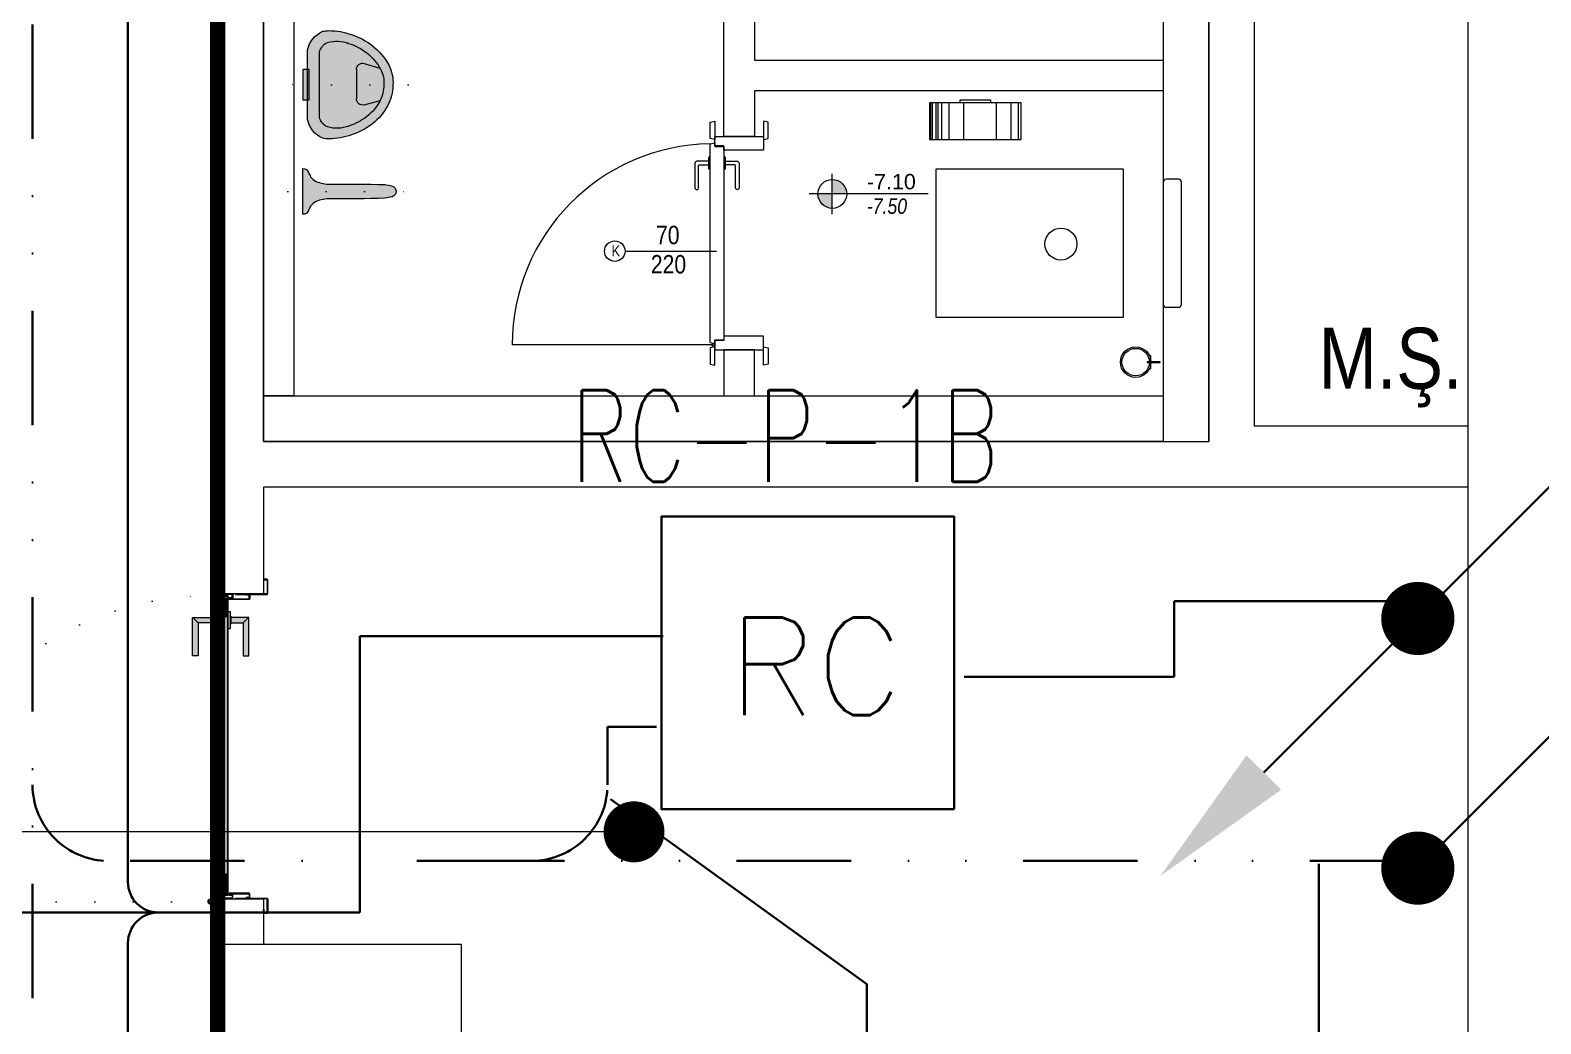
# Model space of a CAD drawing. Header units: metres. Extents: x -13621 to 152406, y -16073 to 22221.
# Drawn here: x 61998.6 to 62493.8, y 2454 to 2779.9 of the extents above; entities that cross this region are included whole.
import ezdxf
from ezdxf.enums import TextEntityAlignment as Align

# ---------------------------------------------------------------- set-up
doc = ezdxf.new("R2010")
doc.units = ezdxf.units.M
doc.header["$LTSCALE"] = 100
doc.header["$MEASUREMENT"] = 0
for name, pattern in [('DIVIDE2', [0.625, 0.25, -0.125, 0, -0.125, 0, -0.125]), ('DOT2', [0.125, 0, -0.125]), ('HIDDEN', [0.375, 0.25, -0.125])]:
    doc.linetypes.add(name, pattern=pattern)
doc.layers.get('0').update_dxf_attribs({"color": 9, "lineweight": 9})
for name, color, linetype, lineweight in [('00', 9, 'Continuous', 9), ('01', 9, 'Continuous', 9), ('05', 9, 'Continuous', 9), ('05S', 9, 'Continuous', 9), ('06B', 9, 'Continuous', 9), ('06D', 9, 'Continuous', 9), ('10', 9, 'Continuous', 9), ('20', 9, 'DOT2', 9), ('21', 9, 'Continuous', 9), ('21_mahal200', 9, 'Continuous', 9), ('Data  Tavan', 170, 'Continuous', 30), ('E-KABLO', 7, 'Continuous', 30), ('E-OK', 3, 'Continuous', 30), ('E-TELEFON  DATA RACK KABİN', 7, 'Continuous', 30), ('E-YAZI', 7, 'Continuous', 30), ('Kapı', 9, 'Continuous', 9), ('KARA SIVA', 9, 'Continuous', 9), ('PLASTİK BOYA', 9, 'Continuous', 9), ('TEFRİŞ', 9, 'Continuous', 9)]:
    doc.layers.add(name, color=color, linetype=linetype, lineweight=lineweight)
doc.styles.add('Arial', font='arial.ttf', dxfattribs={"height": 2.5})
doc.styles.add('E-YAZI', font='txttw.shx')
doc.styles.add('MuuM_TEXT-ITALIC', font='ARIALNI.TTF')
doc.styles.add('MuuM_TEXT-STANDART', font='ARIALN.TTF')
doc.dimstyles.new('MuuM_DIM200', dxfattribs={"dimscale": 20, "dimtxt": 2, "dimasz": 1, "dimexe": 1, "dimexo": 1, "dimgap": 1, "dimtad": 1, "dimdec": 1, "dimrnd": 0.5, "dimdsep": 46, "dimtxsty": 'MuuM_TEXT-STANDART', "dimblk": 'ARCHTICK', "dimcen": 0, "dimdle": 0.15, "dimclrd": 256, "dimclre": 256, "dimclrt": 256, "dimadec": 0, "dimazin": 0, "dimtfac": 5, "dimtdec": 1, "dimtix": 1, "dimtmove": 2, "dimatfit": 3, "dimldrblk": 'DOT', "dimfxl": 3, "dimfxlon": 1, "dimtolj": 1, "dimlwd": -1, "dimlwe": -1, "dimarcsym": 0})

# ---------------------------------------------------------------- blocks, each defined once
blk = doc.blocks.new('100_TELEFON DATA RACK KABİN')
at = {"layer": 'E-TELEFON  DATA RACK KABİN', "color": 4}
blk.add_lwpolyline([(2.400000000023283, 0), (2.400000000023283, 4.799999999988358), (-2.400000000023283, 4.799999999988358), (-2.400000000023283, 0)], close=True, dxfattribs=at)
at = {"layer": 'E-TELEFON  DATA RACK KABİN', "color": 3, "style": 'E-YAZI'}
blk.add_text('RC', height=1.599999999996, dxfattribs=at).set_placement((-1.312217950762715, 1.542892193276202))
blk = doc.blocks.new('*U201')
at = {"layer": 'E-OK', "color": 3, "linetype": 'Continuous'}
blk.add_line((-126.2972928154189, -126.2164830618098), (-3.41e-14, -4.55e-14), dxfattribs=at)
at = {"layer": 'E-OK', "color": 4, "linetype": 'Continuous', "const_width": 29.99999988824129}
blk.add_lwpolyline([(-14.99999994412068, -4.55e-14, 1), (14.99999994412061, -4.55e-14, 1)], format="xyb", close=True, dxfattribs=at)
at = {"layer": 'E-OK', "color": 3, "linetype": 'Continuous'}
blk.add_solid([(-112.1596838169172, -140.3631438887791), (-140.4349018139206, -112.069822234839), (-211.1772569867689, -211.0421378427051)], dxfattribs=at)
blk = doc.blocks.new('p-kolon_80x80')
blk.add_lwpolyline([(-40, -40), (40, -40), (40, 40), (-40, 40)], close=True)
blk = doc.blocks.new('1.bod.mimari.elk')
at = {"layer": '01'}
blk.add_lwpolyline([(6509.999995712336, -5630.000000000002), (6509.999995712336, -5630.000000000002), (6509.999995712336, -5630.000000000002), (6509.999995712424, -6180.000004305961), (6779.999995712424, -6180.000004305961), (6779.999995712365, -5630.000000000002), (6779.999995712365, -5630.000000000002), (6779.999995712365, -5630.000000000002), (6819.999995712365, -5630.000000000002), (6819.999995712424, -6230.000004305961), (6469.999995712424, -6230.000004305961), (6469.999995712336, -5630.000000000002), (6509.999995712336, -5630.000000000002)], dxfattribs=at)
blk.add_blockref('p-kolon_80x80', (6099.999995712424, -6190.000004305961), dxfattribs=at)
blk = doc.blocks.new('gr-p-barel kilitli kapı kolu')
at = {"layer": '05S'}
h = blk.add_hatch(color=256, dxfattribs=at)
h.paths.add_polyline_path([(1.300000000000181, 0.8000000000001818), (-1.300000000000181, 0.8000000000001818), (-1.300000000000181, 0.7000000000002728), (1.300000000000181, 0.7000000000007276)])
h.paths.add_polyline_path([(2.75, 0.7000000000002728), (-2.75, 0.7000000000002728), (-2.75, 0), (2.75, 0)])
h.paths.add_polyline_path([(-11.69999999999709, 4.899999999999181), (-11.699999999998, 6.700000000000728), (0.9000000000005456, 6.700000000000728), (0.8999999999996362, 0.8000000000001818), (-0.8999999999996362, 0.7999999999997272), (-0.8999999999996362, 4.90000000000009)])
at = {"flags": 128}
for points in [[(-0.8999999999996362, 0.8000000000001818), (-0.8999999999996362, 4.900000000000545), (-11.69999999999891, 4.90000000000009), (-11.69999999999891, 6.700000000000273), (0.9000000000005456, 6.700000000000728), (0.8999999999996362, 0.8000000000001818)], [(-0.8000000000001818, 5), (0.8000000000001818, 6.600000000000362)]]:
    blk.add_lwpolyline(points, dxfattribs=at)
blk.add_lwpolyline([(-2.75, 0), (-2.75, 0.6999999999998181), (2.75, 0.7000000000002728), (2.75, 0)])
blk.add_lwpolyline([(-1.300000000000181, 0.7000000000002728), (1.300000000000181, 0.7000000000002728), (1.300000000000181, 0.8000000000001818), (-1.300000000000181, 0.8000000000001818)], close=True)
blk = doc.blocks.new('prf-scr2')
at = {"linetype": 'DOT2', "ltscale": 10}
blk.add_line((0, 0.1857142500000009), (-1e-16, -1.064285649999999), dxfattribs=at)
for p, q in [((0.09163645, -0.2441290999999978), (-0.0916364500000001, -0.2046380999999997)), ((-0.0916364500000001, -0.2439350999999988), (0.09163645, -0.2834260999999969)), ((0.09163645, -0.3231106000000011), (-0.0916364500000001, -0.2836195999999972)), ((-0.0916364500000001, -0.3229165999999964), (0.09163645, -0.3624076000000003)), ((0.09163645, -0.4020920499999989), (-0.0916364500000001, -0.3626011000000005)), ((-0.0916364500000001, -0.4018980999999997), (0.09163645, -0.4413891000000035)), ((0.09163645, -0.481073749999996), (-0.0916364500000001, -0.4415827499999978)), ((-0.0916364500000001, -0.4808798000000082), (0.09163645, -0.5203708500000005)), ((0.09163645, -0.5600555500000042), (-0.0916364500000001, -0.5205644500000006)), ((-0.0916364500000001, -0.5598615499999994), (0.09163645, -0.5993525500000034)), ((0.09163645, -0.6390373000000011), (-0.0916364500000001, -0.5995462500000088)), ((-0.0916364500000001, -0.6388432500000079), (0.09163645, -0.6783342500000061)), ((0.09163645, -0.7180189000000042), (-0.0916364500000001, -0.6785278500000061)), ((-0.0916364500000001, -0.7178253000000041), (0.09163645, -0.7573160000000088)), ((0.0552420499999996, -0.8362981999999988), (-0.0804827000000004, -0.7641103499999986)), ((-0.0690517, -0.7968069000000071), (0.0552420499999996, -0.8362981999999988)), ((0.09163645, -0.1651476000000059), (0, -0.1454021000000068)), ((0, -0.184699100000006), (0.09163645, -0.2044445999999993))]:
    blk.add_line(p, q)
blk.add_lwpolyline([(0.2314285999999996, 0), (-0.2314285999999996, 0), (-0.2314285999999996, -0.0100617499999998), (-0.1200000000000003, -0.1428571000000034), (0.1200000000000003, -0.1428571499999975), (0.2314285999999996, -0.0100617499999999), (0.2314285999999996, 0)], close=True)
for points in [[(0.2314285999999996, -0.0100617499999999), (-0.2314285999999996, -0.0100617499999998)], [(-0.0916364500000001, -0.1428571059091098), (-0.0916364500000001, -0.2046379999999999), (-0.1200003499999994, -0.2210138499999971), (-0.1200003499999994, -0.227559350000007), (-0.0916364500000001, -0.2439350999999988), (-0.0916364500000001, -0.2836194999999975), (-0.1200003499999994, -0.2999953500000004), (-0.1200003499999994, -0.3065408499999989), (-0.0916364500000001, -0.3229165999999964), (-0.0916364500000001, -0.3626010000000008), (-0.1200003499999994, -0.3789767999999981), (-0.1200003499999994, -0.3855223499999965), (-0.0916364500000001, -0.4018980999999997), (-0.0916364500000001, -0.4415827000000036), (-0.1200003499999994, -0.4579585000000009), (-0.1200003499999994, -0.4645040499999994), (-0.0916364500000001, -0.4808798000000082), (-0.0916364500000001, -0.5205644500000006), (-0.1200003499999994, -0.5369402000000038), (-0.1200003499999994, -0.5434858500000077), (-0.0916364500000001, -0.5598615499999994), (-0.0916364500000001, -0.5995461500000033), (-0.1200003499999994, -0.6159219500000006), (-0.1200003499999994, -0.6224674999999991), (-0.0916364500000001, -0.6388432500000079), (-0.0916364500000001, -0.6785278500000061), (-0.1200003499999994, -0.6949041500000078), (-0.1200003499999994, -0.7014492000000077), (-0.0916364500000001, -0.7178253000000041), (-0.0916364500000001, -0.7322130000000074), (-0.0804827000000004, -0.7641103499999986), (-0.0974138499999996, -0.7738857499999995), (-0.0974138499999996, -0.7804311500000041), (-0.0690517, -0.7968069000000071), (-0.0082380000000001, -0.9441533999999989), (-1e-16, -0.95), (0.008237999999999999, -0.9441533999999989), (0.0834733999999997, -0.7555572500000495), (0.09163645, -0.7573160000000088), (0.1200003499999994, -0.7409402999999998), (0.1200003499999994, -0.7343950500000063), (0.09163645, -0.7180189000000042), (0.09163645, -0.6783342500000061), (0.1200003499999994, -0.6619585000000087), (0.1200003499999994, -0.6554130500000043), (0.09163645, -0.6390371500000072), (0.09163645, -0.5993525500000034), (0.1200003499999994, -0.5829768000000002), (0.1200003499999994, -0.5764312499999961), (0.09163645, -0.5600554500000045), (0.09163645, -0.5203708500000005), (0.1200003499999994, -0.5039951500000086), (0.1200003499999994, -0.4974494999999991), (0.09163645, -0.481073749999996), (0.09163645, -0.4413891000000035), (0.1200003499999994, -0.4250134500000002), (0.1200003499999994, -0.4184677999999963), (0.09163645, -0.4020920499999989), (0.09163645, -0.3624076000000003), (0.1200003499999994, -0.3460319499999969), (0.1200003499999994, -0.3394862999999987), (0.09163645, -0.3231106000000011), (0.09163645, -0.2834260999999969), (0.1200003499999994, -0.2670504499999993), (0.1200003499999994, -0.2605048000000067), (0.09163645, -0.2441290999999978), (0.09163645, -0.2044445999999993), (0.1200003499999994, -0.1880689500000073), (0.1200003499999994, -0.1815233000000035), (0.09163645, -0.1651476000000059), (0.09163645, -0.1428571440909536)]]:
    blk.add_lwpolyline(points)
blk = doc.blocks.new('K-SAC-01')
at = {"layer": '10'}
for points in [[(-4.599999999999454, 16.20000000000027, -0.4142135623730951), (-4.49999999999909, 16.29999999999973), (-0.0999999999989996, 16.29999999999973, -0.4142135623730951), (9.095e-13, 16.19999999999936), (9.095e-13, 5.900000000000089), (0.2000000000007276, 5.900000000000089), (0.2000000000007276, 16.19999999999936, 0.4142135623730951), (-0.0999999999989996, 16.49999999999954), (-4.49999999999909, 16.49999999999954, 0.4142135623730951), (-4.799999999999272, 16.20000000000027), (-4.799999999999272, 15.30000000000018, 0.4142135623730951), (-4.49999999999909, 15), (-3.399999999999636, 15), (-3.399999999999636, 15.19999999999981), (-4.49999999999909, 15.19999999999981, -0.4142135623730951), (-4.599999999999454, 15.30000000000018)], [(104.6000000000012, 16.20000000000027, 0.4142135623730951), (104.5000000000009, 16.29999999999973), (100.1000000000008, 16.29999999999973, 0.4142135623730951), (100.0000000000009, 16.19999999999936), (100.0000000000009, 5.900000000000089), (99.80000000000109, 5.900000000000089), (99.80000000000109, 16.19999999999936, -0.4142135623730951), (100.1000000000008, 16.49999999999954), (104.5000000000009, 16.49999999999954, -0.4142135623730951), (104.8000000000011, 16.20000000000027), (104.8000000000011, 15.30000000000018, -0.4142135623730951), (104.5000000000009, 15), (103.4000000000014, 15), (103.4000000000014, 15.19999999999981), (104.5000000000009, 15.19999999999981, 0.4142135623730951), (104.6000000000012, 15.30000000000018)], [(0.2000000000007276, 10.29999999999972, -0.4142135623730951), (0.5000000000009095, 10.59999999999991), (1.500000000000909, 10.59999999999991, -0.4142135623730951), (1.800000000001091, 10.29999999999972), (1.800000000001091, 3.90000000000009, -0.4142135623730951), (1.500000000000909, 3.599999999999909, -0.4142135623730951), (1.200000000000727, 3.90000000000009), (1.200000000000727, 4.799999999999726), (0.2000000000007276, 4.800000000000182), (0.2000000000007276, -1.199999999999818, -0.4142135623730951), (-0.0999999999994543, -1.5), (-4.49999999999909, -1.5, -0.4142135623730951), (-4.799999999999272, -1.199999999999818), (-4.799999999999272, -0.2999999999997271, -0.4142135623730951), (-4.49999999999909, 0), (-3.399999999999636, 0), (-3.399999999999636, -0.1999999999998181), (-4.49999999999909, -0.1999999999998181, 0.4142135623730951), (-4.599999999999454, -0.2999999999997271), (-4.599999999999454, -1.199999999999818, 0.4142135623724291), (-4.49999999999909, -1.300000000000181), (-0.0999999999994543, -1.299999999999727, 0.4142135623730951), (0, -1.199999999999818), (9.095e-13, 5), (1.400000000000545, 5), (1.400000000000545, 3.90000000000009, 0.4142135623730951), (1.500000000000909, 3.799999999999727, 0.4142135623730951), (1.600000000000363, 3.90000000000009), (1.600000000000363, 10.29999999999972, 0.4142135623730951), (1.500000000000909, 10.40000000000009), (0.5000000000009095, 10.40000000000009, 0.4142135623730951), (0.4000000000005457, 10.29999999999972), (0.4000000000005457, 9.40000000000009), (0.2000000000007276, 9.40000000000009)], [(99.80000000000109, 10.29999999999972, 0.4142135623730951), (99.50000000000091, 10.59999999999991), (98.50000000000091, 10.59999999999991, 0.4142135623730951), (98.20000000000073, 10.29999999999972), (98.20000000000073, 3.90000000000009, 0.4142135623730951), (98.50000000000091, 3.599999999999909, 0.4142135623730951), (98.80000000000109, 3.90000000000009), (98.80000000000109, 4.799999999999726), (99.80000000000109, 4.800000000000182), (99.80000000000109, -1.199999999999818, 0.4142135623730951), (100.1000000000012, -1.5), (104.5000000000009, -1.5, 0.4142135623730951), (104.8000000000011, -1.199999999999818), (104.8000000000011, -0.2999999999997271, 0.4142135623730951), (104.5000000000009, 0), (103.4000000000014, 0), (103.4000000000014, -0.1999999999998181), (104.5000000000009, -0.1999999999998181, -0.4142135623730951), (104.6000000000012, -0.2999999999997271), (104.6000000000012, -1.199999999999818, -0.4142135623724291), (104.5000000000009, -1.300000000000181), (100.1000000000012, -1.299999999999727, -0.4142135623730951), (100.0000000000018, -1.199999999999818), (100.0000000000009, 5), (98.60000000000127, 5), (98.60000000000127, 3.90000000000009, -0.4142135623730951), (98.50000000000091, 3.799999999999727, -0.4142135623730951), (98.40000000000143, 3.90000000000009), (98.40000000000143, 10.29999999999972, -0.4142135623730951), (98.50000000000091, 10.40000000000009), (99.50000000000091, 10.40000000000009, -0.4142135623730951), (99.60000000000127, 10.29999999999972), (99.60000000000127, 9.40000000000009), (99.80000000000109, 9.40000000000009)], [(-0.3789291877892538, -2.01380615643302), (1.000000000000909, -1.372447916059172), (1.000000000000909, 1.5), (1.200000000000727, 1.5), (1.200000000000727, -1.5), (-0.2699583792127669, -2.183697123727142, -14.79600197240014)]]:
    blk.add_lwpolyline(points, format="xyb", close=True, dxfattribs=at)
for points in [[(98.80000000000244, 0.1499999999932697), (98.80000000000244, 2.149999999993269), (99.10000000000174, 2.149999999993269), (99.10000000000174, 3.193404064993047), (1.500000000001364, 3.193404064993047), (1.500000000001364, 2.149999999993269), (1.800000000001546, 2.149999999993269), (1.800000000001546, 0.1499999999932697), (1.500000000001364, 0.1499999999932697), (1.500000000001364, 1.850000000004911), (1.200000000001182, 1.850000000004911), (1.200000000001182, 3.493404064995957), (99.40000000000099, 3.493404064995957), (99.40000000000099, 1.850000000004911), (99.10000000000174, 1.850000000004911), (99.10000000000174, 0.1499999999932697)], [(98.80000000000244, 2.149999999993269), (98.80000000000244, 0.1499999999932697), (99.40000000000099, 0.1499999999932697), (99.40000000000099, -1.500000000000909), (1.200000000001182, -1.500000000000909), (1.200000000001182, 0.1499999999932697), (1.800000000001546, 0.1499999999932697), (1.800000000001546, 2.149999999993269), (2.100000000000818, 2.149999999993269), (2.100000000000818, -0.1499999999950887), (1.500000000001364, -0.1499999999950887), (1.500000000001364, -1.199999999997999), (99.10000000000174, -1.199999999997999), (99.10000000000174, -0.1499999999950887), (98.50000000000135, -0.1499999999950887), (98.50000000000135, 2.149999999993269), (98.80000000000244, 2.149999999993269)]]:
    blk.add_lwpolyline(points, dxfattribs=at)
for points in [[(2.100000000000818, 2.99999999999909), (8.100000000000819, 2.99999999999909), (8.100000000000819, -1.000000000000909), (2.100000000000818, -1.000000000000909)], [(2.400000000001, 2.69999999999618), (7.800000000001546, 2.69999999999618), (7.800000000001546, -0.6999999999979992), (2.400000000001, -0.6999999999979992)], [(98.50000000000135, 2.99999999999909), (92.50000000000135, 2.99999999999909), (92.50000000000135, -1.000000000000909), (98.50000000000135, -1.000000000000909)], [(98.20000000000029, 2.69999999999618), (92.80000000000246, 2.69999999999618), (92.80000000000246, -0.6999999999979992), (98.20000000000029, -0.6999999999979992)]]:
    blk.add_lwpolyline(points, close=True, dxfattribs=at)
blk.add_circle((-0.9499999999989086, -2.49999349423706), 0.55, dxfattribs=at)
at = {"layer": '20', "linetype": 'HIDDEN'}
for points in [[(-0.1999999999989086, -1.299999999999727), (-0.1999999999989086, 0), (-1.699999999998908, 0), (-1.699999999998908, -1.299999999999727)], [(-0.3999999999987267, -1.990091542878417), (-0.3999999999987267, -0.2000000000002728), (-1.49999999999909, -0.2000000000002728), (-1.49999999999909, -1.990091542878417)]]:
    blk.add_lwpolyline(points, dxfattribs=at)
at = {"layer": '20'}
blk.add_lwpolyline([(-0.9499999999993632, -2.499993494238424), (-0.9499999999989086, -102.8549758667554)], dxfattribs=at)
blk.add_arc((-0.9499999999989086, -2.49999349423706), 100.3549823725184, 270, 1.513139558785166, dxfattribs=at)
at = {"layer": '06B'}
blk.add_blockref('gr-p-barel kilitli kapı kolu', (91.40000000628015, 3.506028542890817), dxfattribs=at)
at = {"layer": '06B', "xscale": -1, "rotation": 180}
blk.add_blockref('gr-p-barel kilitli kapı kolu', (91.40000000628015, -1.506028542878084), dxfattribs=at)
at = {"layer": '10', "xscale": -1, "rotation": 90}
blk.add_blockref('prf-scr2', (1.500000000001364, 0.9999999999990904), dxfattribs=at)
at = {"layer": '10', "rotation": 270}
blk.add_blockref('prf-scr2', (99.10000000000174, 1.221629659781683), dxfattribs=at)
blk = doc.blocks.new('_ArchTick')
at = {"color": 0, "linetype": 'ByBlock', "const_width": 0.15}
blk.add_lwpolyline([(-0.5, -0.5), (0.5, 0.5)], dxfattribs=at)
blk = doc.blocks.new('_Dot')
at = {"color": 0, "linetype": 'ByBlock', "lineweight": -2}
blk.add_line((-0.5, 0), (-1, 0), dxfattribs=at)
at = {"color": 0, "linetype": 'ByBlock', "const_width": 0.5}
blk.add_lwpolyline([(-0.25, 0, 1), (0.25, 0, 1)], format="xyb", close=True, dxfattribs=at)
blk = doc.blocks.new('p-t.kağıtlığı')
at = {"layer": 'TEFRİŞ'}
h = blk.add_hatch(dxfattribs=at)
h.set_pattern_fill('CYL', color=256, scale=30, angle=-89.99999999999999, style=0)
h.set_pattern_definition([(270, (-14.39999999999963, 13), (30, 6.7e-15), []), (270, (-13.80000000000018, 13), (30, 6.7e-15), []), (270, (-12.59999999999945, 13), (30, 6.7e-15), []), (270, (-10.19999999999982, 13), (30, 6.7e-15), []), (270, (-5.399999999999636, 13), (30, 6.7e-15), []), (270, (5.400000000000542, 13), (30, 6.7e-15), []), (270, (10.19999999999982, 13), (30, 6.7e-15), []), (270, (12.60000000000036, 13), (30, 6.7e-15), []), (270, (13.80000000000018, 13), (30, 6.7e-15), []), (270, (14.40000000000054, 13), (30, 6.7e-15), [])])
h.paths.add_polyline_path([(-15, 1), (15, 1), (15, 13), (-15, 13)])
for points in [[(-15, 1), (15, 1), (15, 13), (-15, 13)], [(5, 1), (5, 0), (-5, 0), (-5, 1)]]:
    blk.add_lwpolyline(points, close=True, dxfattribs=at)
blk = doc.blocks.new('San-p-uripart')
at = {"layer": '05S'}
h = blk.add_hatch(color=256, dxfattribs=at)
edge = h.paths.add_edge_path()
edge.add_line((0, 0), (-7.502701282911726, 0))
edge.add_arc((-5.709877322929968, -0.0991818855945894), 1.795565314299233, 176.8335336137003, 251.0946557253123)
edge.add_arc((-8.442650596654858, -8.078530705955927), 6.638772677657441, 57.0297629489329, 71.09465572531082, ccw=False)
edge.add_arc((-7.040729375654334, -5.917304325401346), 4.062674353079212, 23.36070373810901, 57.02976294893671, ccw=False)
edge.add_arc((-13.70585418392875, -8.796135696042256), 11.32294699055403, -0.7682051098128113, 23.360703738108384, ccw=False)
edge.add_arc((402.5469214286236, -14.37746602216248), 404.967245607545, 179.231794890187, 181.7550775583132)
edge.add_arc((11.77246903945706, -25.27573944187134), 14.08342795668617, 186.1332779337883, 196.4356805880288)
edge.add_arc((0.2055674033981631, -28.52261435773835), 2.076566262679214, 200.8138809635047, 264.3187619893651)
edge.add_arc((-0.2055674033981631, -28.52261435773835), 2.076566262679214, 275.6812380106349, 339.1861190364953)
edge.add_arc((-11.77246903945706, -25.27573944187134), 14.08342795668617, 343.5643194119712, 353.8667220662117)
edge.add_arc((-402.5469214286236, -14.37746602216248), 404.967245607545, 358.2449224416866, 360.768205109813)
edge.add_arc((13.70585418392875, -8.796135696042256), 11.32294699055404, 156.6392962618916, 180.7682051098129, ccw=False)
edge.add_arc((7.040729375654334, -5.917304325401346), 4.062674353079213, 122.9702370510633, 156.639296261891, ccw=False)
edge.add_arc((8.442650596654858, -8.078530705955927), 6.638772677657441, 108.90534427468921, 122.97023705106719, ccw=False)
edge.add_arc((5.709877322929968, -0.0991818855945894), 1.795565314299232, 288.9053442746877, 363.1664663862996)
edge.add_line((7.502701282912312, 0), (5.853095785823825e-13, 0))
at = {"linetype": 'DOT2'}
for p, q in [((0, 5), (0, -40.49999999999636)), ((-5.770817504173462, -2.733077667144243), (-5.770817504173462, 3.350195222110413)), ((5.770817504173462, -2.733077667144243), (5.770817504173462, 3.350195222110413))]:
    blk.add_line(p, q, dxfattribs=at)
blk.add_lwpolyline([(0, 0), (-7.502701282912312, 0, 0.3358627193216691), (-6.291650653194663, -1.797885682644845, -0.0614468324515553), (-4.829808567523286, -2.508909970380043, -0.1479750645966862), (-3.311085466844815, -4.306379369778366, -0.1056729534655511), (-2.383924922236474, -8.947945920119308, 0.011010342516257), (-2.230346181717322, -26.78043505654569, 0.0449830156324357), (-1.735481351159251, -29.26048777216966, 0.2844088340516868), (0, -30.58898060938736, 0.2844088340516868), (1.735481351159251, -29.26048777216966, 0.0449830156324357), (2.230346181717322, -26.78043505654569, 0.011010342516257), (2.383924922236474, -8.947945920119308, -0.1056729534655511), (3.311085466844815, -4.306379369778366, -0.1479750645966862), (4.829808567523286, -2.508909970380043, -0.0614468324515553), (6.291650653194663, -1.797885682644845, 0.3358627193216691), (7.502701282912312, 0)], format="xyb", close=True)
blk = doc.blocks.new('v-k-pisuar01-p-s')
at = {"layer": '05S'}
h = blk.add_hatch(color=256, dxfattribs=at)
edge = h.paths.add_edge_path()
edge.add_line((11.42270253094102, 3.638e-12), (-11.42270253094102, 3.638e-12))
edge.add_arc((-9.830791421985849, -8.150053224959265), 8.304068192672245, 101.052160196956, 157.7110542586413)
edge.add_arc((-8.698184620976463, -7.002620211645987), 9.040695939314752, 167.2054471598568, 179.9865996109631)
edge.add_arc((3.698906807148886, -6.994059835495138), 21.43778808926014, 180.0172277376221, 200.174822931414)
edge.add_arc((4.927594309561754, -7.521959883539237), 22.42787110088592, 197.8257412586595, 217.822754149149)
edge.add_arc((2.836417373735457, -9.145373557403216), 19.78051526280616, 217.8227541491555, 241.917258812392)
edge.add_arc((-0.7404978676677274, -15.84919987251851), 12.18212004358895, 241.9172588123764, 274.1094109938937)
edge.add_arc((0.011119686978418, -13.43780789287848), 14.56269787259692, 270.4775210897593, 298.0827411875948)
edge.add_arc((-1.900854454888758, -9.854401046221028), 18.62428004557212, 298.082741187634, 322.1772458508703)
edge.add_arc((-4.90535493561765, -7.521959883539237), 22.4278711008861, 322.1772458508511, 342.1742587413403)
edge.add_arc((-3.676667433204783, -6.994059835495138), 21.43778808926036, 339.8251770685861, 359.9827722623778)
edge.add_arc((10.17531421099374, -6.921057905034102), 7.586221502296683, 359.3999502511719, 374.6647735631948)
edge.add_arc((9.830791421987668, -8.150053224962901), 8.304068192673494, 22.28894574136448, 78.94783980325458)
at = {"linetype": 'DOT2'}
blk.add_line((0, -33), (0, 5), dxfattribs=at)
for p, q in [((-6.984664828327367, -18.56483841345834), (-5.466074508258316, -23.72804550169167)), ((-5.065933825182582, -16.00050576547437), (4.657896394137424, -16.00050576547437)), ((6.590366273341714, -18.51583106659382), (5.18733824030096, -23.77718619049119))]:
    blk.add_line(p, q)
for points in [[(11.42270253094102, 3.638e-12), (-11.42270253094102, 3.638e-12, 0.2523838902471173), (-17.51440381128668, -5.000505765474372, 0.0558261851845719), (-17.73888031302704, -7.000505765474372, 0.0881816074474143), (-16.42355859140844, -14.38764789839843, 0.0874755300532864), (-12.78843996554497, -21.27519701816345, 0.1055211629797704), (-6.475183890102925, -26.5971031555091, 0.1413959180004252), (0.1324883970701194, -28, 0.1210364073534051), (6.866453540200382, -26.28602049577967, 0.1055211629797702), (12.81067933948907, -21.27519701816345, 0.0874755300532857), (16.44579796535254, -14.38764789839843, 0.0881816074474134), (17.76111968697296, -7.000505765474372, 0.0667040249175728), (17.5144038112885, -5.000505765474372, 0.2523838902480677), (11.42270253091192, 7.276000000000001e-12)], [(13.56758272037041, -13.46927878739734, 0.1723745183359662), (13.81327216784484, -6.517616360626562, 0.2523838902480677), (10.65589230152181, -3.925812281813703), (-10.65589230153637, -3.925812281817343, 0.2523838902471173), (-13.81327216784484, -6.517616360626562, 0.1723745183359663), (-13.56758272037041, -13.46927878739734, 0.0874755300532832), (-10.41870533553083, -19.43553460801922, 0.1055211629797738), (-5.062945461508205, -23.9502970385438, 0.1440043722371133), (0.0111196869729611, -25.00050576547437, 0.1231510465558739), (5.454215111603843, -23.63921437881436, 0.1055211629797774), (10.44094470947493, -19.43553460801922, 0.0874755300532832), (13.58982209431451, -13.46927878739734)]]:
    blk.add_lwpolyline(points, format="xyb")
blk.add_lwpolyline([(-5, -0.500000000003638), (-5, 1.49999999999636), (5, 1.49999999999636), (5, -0.500000000003638)], close=True)
for centre, radius, start, end in [((1.160594533739639, -7.479771511072612), 15.89947806192441, 200.6505748287934, 202.1300987202021), ((-1.138355159795537, -7.479771511072612), 15.89947806192436, 337.8699012797978, 339.3494251712066), ((-5.065933825182582, -18.00050576547437), 2, 90, 196.3895403340701), ((4.657896394137424, -18.00050576547437), 2, 345.0685828217818, 90)]:
    blk.add_arc(centre, radius, start, end)
at = {"layer": '05S'}
blk.add_solid([(-5, 1.49999999999636), (-5, -0.500000000003638), (5, 1.49999999999636), (5, -0.500000000003638)], dxfattribs=at)
blk = doc.blocks.new('dsfsdfsdfsdfsdfsdf')
at = {"layer": 'Kapı'}
for p, q in [((23771.45181168488, -2062.352248718824), (23755.45181168267, -2062.352248718824)), ((23772.95181168482, -2064.719111331149, 0.6555058768281015), (23771.45181168482, -2064.41911133111, 0.6555058768281015)), ((23771.45181168482, -2064.41911133111, 0.6555058768281015), (23771.45181168482, -2065.619111331151, 0.6555058768281015)), ((23771.95371590619, -2064.009590223897, 0.6555058768281015), (23837.87079387352, -2064.009590223897, 0.6555058768281015)), ((23772.95181168482, -2064.719111331149, 0.6555058768281015), (23772.95181168482, -2129.919111331008, 0.6555058768281015)), ((23771.45181168482, -2065.619111331151, 0.6555058768281015), (23768.45181168482, -2065.619111331151, 0.6555058768281015)), ((23768.45181168482, -2129.019111331028, 0.6555058768281015), (23768.45181168494, -2066.819111331031, 0.6555058768281015)), ((23771.45181168482, -2129.019111331028, 0.6555058768281015), (23768.45181168482, -2129.019111331028, 0.6555058768281015)), ((23771.45181168482, -2130.219111331069, 0.6555058768281015), (23771.45181168482, -2129.019111331028, 0.6555058768281015)), ((23771.45181168267, -2132.352248718729), (23755.45181168261, -2132.352248718729)), ((23772.95181168482, -2129.919111331008, 0.6555058768281015), (23771.45181168482, -2130.219111331069, 0.6555058768281015))]:
    blk.add_line(p, q, dxfattribs=at)
at = {"layer": 'Kapı', "elevation": 0.6555058768281015}
for points in [[(23753.95181168255, -2057.61911133118), (23755.45181168255, -2057.319111331097), (23755.45181168255, -2063.319111331046), (23753.95181168255, -2063.019111330985), (23753.95181168255, -2057.61911133118)], [(23772.95181168476, -2057.61911133118), (23771.45181168482, -2057.319111331097), (23771.45181168482, -2063.319111331046), (23772.95181168476, -2063.019111330985), (23772.95181168476, -2057.61911133118)], [(23753.95181168255, -2137.019111330999), (23755.45181168255, -2137.31911133106), (23755.45181168255, -2131.319111331133), (23753.95181168255, -2131.619111331172), (23753.95181168255, -2137.019111330999)], [(23772.95181168482, -2137.019111330999), (23771.45181168482, -2137.31911133106), (23771.45181168482, -2131.319111331133), (23772.95181168482, -2131.619111331172), (23772.95181168482, -2137.019111330999)]]:
    blk.add_lwpolyline(points, dxfattribs=at)
for points in [[(23771.45181168482, -2062.319111331046), (23755.45181168255, -2062.319111331046), (23755.45181168255, -2066.819111331031), (23768.45181168482, -2066.819111331031), (23768.45181168482, -2065.419111330928), (23771.45181168482, -2065.419111330928)], [(23771.45181168482, -2132.319111330951), (23755.45181168255, -2132.319111330951), (23755.45181168255, -2127.819111331126), (23768.45181168482, -2127.819111331126), (23768.45181168482, -2129.219111331069), (23771.45181168482, -2129.219111331069)]]:
    blk.add_lwpolyline(points, close=True, dxfattribs=at)
for points in [[(23767.95181168482, -2124.21911133112), (23764.05181168485, -2124.21911133112, -0.4142135623730951), (23763.45181168482, -2123.619111330998), (23763.45181168482, -2115.473277997778, -1.000000000000094), (23764.65181168477, -2115.473277997778), (23764.65181168477, -2122.769111331188, 0.4142135623730951), (23764.90181168477, -2123.019111331058), (23767.95181168482, -2123.019111331058)], [(23773.45181168482, -2124.21911133112), (23777.35181168478, -2124.21911133112, 0.4142135623730951), (23777.95181168482, -2123.619111330998), (23777.95181168482, -2115.473277997778, 1.000000000000094), (23776.75181168481, -2115.473277997778), (23776.75181168481, -2122.769111331188, -0.4142135623730951), (23776.50181168481, -2123.019111331058), (23773.45181168482, -2123.019111331058)], [(23768.45181168482, -2121.619111331136), (23768.20181168482, -2121.619111331136, 0.4142135623730951), (23767.95181168482, -2121.869111331027), (23767.95181168482, -2125.369111331172, 0.414213562373091), (23768.20181168482, -2125.619111331063), (23768.45181168482, -2125.619111331063)], [(23772.95181168482, -2125.619111331063), (23773.20181168482, -2125.619111331063, 0.4142135623737115), (23773.45181168482, -2125.369111331172), (23773.45181168482, -2121.869111331027, 0.4142135623724791), (23773.20181168482, -2121.619111331136), (23772.95181168482, -2121.619111331136)]]:
    blk.add_lwpolyline(points, format="xyb", dxfattribs=at)
at = {"layer": 'Kapı'}
blk.add_circle((23771.95371590619, -2064.009590223897, 0.6555058768281015), 0.4999999999999999, dxfattribs=at)
blk.add_arc((23771.95371590619, -2064.009590223897, 0.6555058768281015), 65.91707796733714, 270.8675879280374, 0, dxfattribs=at)
blk = doc.blocks.new('fgvdfgdffffffffffffffffffffffffffffffff')
at = {"layer": 'Kapı'}
blk.add_lwpolyline([(23435.64420767338, -2227.996412656395), (23465.61762177996, -2227.996412656395)], dxfattribs=at)
blk.add_circle((23432.28420767338, -2227.996412656395), 3.359999999999999, dxfattribs=at)
at = {"layer": 'Kapı', "attachment_point": 1, "style": 'MuuM_TEXT-STANDART'}
for s, insert, char_height, width in [('70', (23445.80805638355, -2219.676727744605), 6.047999999999999, 88.79573695206868), ('K', (23431.24663969502, -2226.097197341773), 3.628799999999999, 53.2774421712412), ('220', (23444.11858472365, -2229.276727744605), 6.047999999999999, 88.79573695206868)]:
    blk.add_mtext(s, dxfattribs=dict(at, insert=insert, char_height=char_height, width=width))
blk = doc.blocks.new('0_elevationtarget-p-bk')
h = blk.add_hatch(color=250)
h.paths.add_polyline_path([(1.875, 0, 0.4142135623730951), (0, 1.875), (0, 0)])
h.paths.add_polyline_path([(0, 1e-16), (-1.875, 0, 0.4142135623730951), (0, -1.875)])
blk.add_line((0, -2.625), (0, 2.625))
blk.add_lwpolyline([(12.45343050744122, 0), (-3, 0)])
blk.add_circle((0, 0), 1.875)
at = {"style": 'Arial'}
blk.add_attdef('BITMISKOT', text='', height=2, dxfattribs=at).set_placement((4.5, 0), align=Align.BOTTOM_LEFT)
at = {"style": 'MuuM_TEXT-ITALIC'}
blk.add_attdef('FINISHINGFLOORLEVEL', text='', height=2, dxfattribs=at).set_placement((4.5, -0.592087312414734), align=Align.TOP_LEFT)
blk = doc.blocks.new('RREERGERGBBBB')
at = {"layer": 'TEFRİŞ'}
blk.add_hatch(color=256, dxfattribs=at).paths.add_polyline_path([(-24564.21179301331, -5806.625685495985), (-24567.21179301331, -5806.625685495985), (-24567.21179301331, -5804.625685495985), (-24567.41179301331, -5804.625685495985), (-24567.41179301331, -5806.625685495985), (-24568.41179301331, -5806.625685495985), (-24568.41179301331, -5806.825685495985), (-24567.41179301331, -5806.825685495982), (-24567.41179301331, -5808.825685495982), (-24567.21179301332, -5808.825685495982), (-24567.21179301332, -5806.825685495982), (-24564.21179301332, -5806.825685495982)])
for points in [[(-24564.21179301331, -5806.625685495985), (-24567.21179301331, -5806.625685495985), (-24567.21179301331, -5804.625685495985), (-24567.41179301331, -5804.625685495985), (-24567.41179301331, -5806.625685495985), (-24568.41179301331, -5806.625685495985), (-24568.41179301331, -5806.825685495985), (-24567.41179301331, -5806.825685495982), (-24567.41179301331, -5808.825685495982), (-24567.21179301332, -5808.825685495982), (-24567.21179301332, -5806.825685495982), (-24564.21179301332, -5806.825685495982), (-24564.21179301331, -5806.625685495985)], [(-24567.21179301332, -5806.709182177796), (-24564.21179301332, -5806.709182177796)]]:
    blk.add_lwpolyline(points, dxfattribs=at)
for radius in [5, 4.5]:
    blk.add_circle((-24572.21179301332, -5806.709182177796), radius, dxfattribs=at)
blk = doc.blocks.new('TTTTTTTTTTTTTTTTTTTTTTTTTTTTTTTTTTTTTTTTTTT')
at = {"layer": 'TEFRİŞ'}
blk.add_lwpolyline([(45312.12784115912, 986.7564855874526), (45352.12784115912, 986.7564855874599, 0.4142135623730951), (45353.12784115912, 987.7564855874599), (45353.12784115912, 991.7564855874599, 0.4142135623731339), (45352.12784115912, 992.7564855874599), (45312.12784115912, 992.7564855874599, 0.4142135623730744), (45311.12784115912, 991.7564855874599), (45311.12784115912, 987.7564855874526, 0.4142135623731159)], format="xyb", close=True, dxfattribs=at)
blk = doc.blocks.new('tummmd')
at = {"layer": 'TEFRİŞ'}
blk.add_lwpolyline([(34554.68068337841, 678.7443471117731), (34554.68068337841, 630.2443471117731), (34616.18068337841, 630.2443471117731), (34616.18068337841, 678.7443471117731)], close=True, dxfattribs=at)
blk.add_circle((34595.68108994539, 654.2273290230623), 5.25, dxfattribs=at)
blk = doc.blocks.new('vummok')
blk.add_blockref('tummmd', (15499.22272111267, -1614.183973799555))
at = {"rotation": 270}
blk.add_blockref('TTTTTTTTTTTTTTTTTTTTTTTTTTTTTTTTTTTTTTTTTTT', (49141.64691890363, 44372.43821434292), dxfattribs=at)
at = {"layer": 'KARA SIVA'}
blk.add_blockref('RREERGERGBBBB', (74691.6151977434, 4808.0364015188), dxfattribs=at)
blk = doc.blocks.new('1.bod.mimari1.elk')
at = {"layer": '00'}
for points in [[(6399.999995712424, -6000.000004305961), (6074.999995712424, -6000.000004305961), (6074.999995712424, -6035.000004305961), (6059.999995712424, -6035.000004305961), (6059.999995712424, -5580.000004305961), (6094.999995712365, -5580.000004307503)], [(6094.999995712365, -5595.000004307503), (6074.999995712424, -5595.000004305961), (6074.999995712424, -5985.000004305961), (6384.999995712424, -5985.000004305961)], [(6384.999995712424, -5595.000004305961), (6384.999995712424, -5595.000004305961), (6384.999995712424, -5985.000004305961)], [(6469.999995712424, -5980.000004305961), (6399.999995712424, -5980.000004305961), (6399.999995712424, -5595.000004305961), (6399.999995712424, -5595.000004305961)], [(6074.999995712395, -5970.000004305961), (6074.999995712336, -5760.000004305946), (6084.999995712336, -5760.000004305946), (6084.999995712336, -5970.000004305961), (6074.999995712395, -5970.000004305961)], [(6369.999995712424, -5870.000004305946), (6235.999995712424, -5870.000004305961), (6235.999995712424, -5885.000004305961), (6225.999995712424, -5885.000004305961), (6225.999995712424, -5845.000004305954), (6235.999995712424, -5845.000004305954), (6235.999995712424, -5860.000004305932), (6369.999995712424, -5860.000004305946), (6369.999995712424, -5870.000004305946)], [(6369.999995712424, -5985.000004305961), (6074.999995712395, -5985.000004305961), (6074.999995712395, -5970.000004305961), (6369.999995712424, -5970.000004305961), (6369.999995712424, -5985.000004305961)], [(6469.999995712424, -6000.000004305961), (6399.999995712424, -6000.000004305961)], [(6059.999995712424, -6135.000004305961), (6074.999995712424, -6135.000004305961), (6074.999995712424, -6150.000004305961)], [(6074.999995712424, -6150.000004305961), (6059.999995712424, -6150.000004305961), (6059.999995712424, -6135.000004305961)]]:
    blk.add_lwpolyline(points, dxfattribs=at)
for points in [[(6384.999995712424, -5595.000004305961), (6369.999995712424, -5595.000004305961), (6369.999995712424, -5985.000004305961), (6384.999995712424, -5985.000004305961)], [(6235.999995712424, -5955.000004305962), (6225.999995712424, -5955.000004305962), (6225.999995712424, -5970.000004305961), (6235.999995712424, -5970.000004305961)]]:
    blk.add_lwpolyline(points, close=True, dxfattribs=at)
at = {"layer": '20', "ltscale": 2, "const_width": 5}
blk.add_lwpolyline([(6819.999995712395, -6550.000004305961), (6059.999995712395, -6550.000004305961), (6059.999995712453, -4550.000004305954), (6819.999995712424, -4550.000004305954)], close=True, dxfattribs=at)
at = {"xscale": -1, "rotation": 270}
blk.add_blockref('K-SAC-01', (6059.999995712424, -6135.000004305961), dxfattribs=at)
at = {"layer": '05', "rotation": 180}
blk.add_blockref('p-t.kağıtlığı', (6308.442532157118, -5873.000004305952), dxfattribs=at)
at = {"layer": '21', "xscale": 2.52, "yscale": 2.52, "zscale": 2.52}
blk.add_blockref('0_elevationtarget-p-bk', (6261.535919555026, -5903.8317947468), dxfattribs=at).add_auto_attribs({'BITMISKOT': '-7.10', 'FINISHINGFLOORLEVEL': '-7.50'})
at = {"layer": 'KARA SIVA', "rotation": 180}
blk.add_blockref('dsfsdfsdfsdfsdfsdf', (29994.45180739611, -8017.31911563701, -0.6555058768281015), dxfattribs=at)
at = {"layer": 'KARA SIVA'}
blk.add_blockref('fgvdfgdffffffffffffffffffffffffffffffff', (-17242.0663546938, -3694.598977957474), dxfattribs=at)
at = {"layer": 'PLASTİK BOYA'}
blk.add_blockref('vummok', (-43758.40340877866, -4960.310377618172), dxfattribs=at)
at = {"layer": 'TEFRİŞ', "xscale": -1, "rotation": 90}
blk.add_blockref('v-k-pisuar01-p-s', (6089.499995712351, -5868.01100306949), dxfattribs=at)
at = {"layer": 'TEFRİŞ', "linetype": 'ByBlock', "xscale": -1, "rotation": 90}
blk.add_blockref('San-p-uripart', (6087.999995712395, -5903.01100306949), dxfattribs=at)
at = {"layer": '21', "style": 'MuuM_TEXT-STANDART'}
blk.add_text('M.Ş.', height=20, dxfattribs=at).set_placement((6420.996175845066, -5967.72270927327))
at = {"layer": '21_mahal200'}
blk.add_leader([(6196.521861888788, -6113.043050683713), (5982.661778915586, -6113.043050683713)], dimstyle='MuuM_DIM200', override={"dimasz": 1, "dimfxl": 10}, dxfattribs=at)

msp = doc.modelspace()

# ---------------------------------------------------------------- linework, layer by layer
at = {"layer": 'Data  Tavan'}
for p, q in [((62030.61815600118, 3288.980712549886), (62030.61815600115, 2500.517542717804)), ((62373.6374556949, 2567.786336655321), (62373.6374556949, 2592.56298133824)), ((62373.6374556949, 2592.56298133824), (62445.82454763411, 2592.56298133824)), ((62106.68775894312, 2490.517542717804), (62106.68775894312, 2581.168546454021)), ((62106.68775894312, 2581.168546454021), (62206.10883889435, 2581.168546454021)), ((62304.75651232211, 2567.786336655321), (62373.6374556949, 2567.786336655321)), ((62106.68775894312, 2490.517542717804), (61469.54979054981, 2490.517542717804)), ((62030.61815600115, 2480.517542717804), (62030.61815600116, 2055.943552587734))]:
    msp.add_line(p, q, dxfattribs=at)
for centre, start, end in [((62040.61815600115, 2500.517542717804), 180, 270), ((62040.61815600115, 2480.517542717804), 90, 180)]:
    msp.add_arc(centre, 10, start, end, dxfattribs=at)
at = {"layer": 'E-KABLO', "color": 6, "linetype": 'DIVIDE2', "ltscale": 1.5}
for p, q in [((61999.31833852196, 771.3287569560925), (61999.31833852193, 4426.083730362967)), ((62203.91700918874, 2551.444654483843), (62187.82051330555, 2551.444654483843)), ((62187.82051330555, 2551.444654483843), (62187.82051330555, 2532.421941712877)), ((62162.82051330555, 2507.421941712877), (62024.31833852193, 2507.421941712877)), ((62455.56727887673, 2507.421941712877), (62162.47381248709, 2507.421941712877))]:
    msp.add_line(p, q, dxfattribs=at)
for centre, start, end in [((62024.31833852193, 2532.421941712877), 180, 270), ((62162.82051330555, 2532.421941712877), 270, 0)]:
    msp.add_arc(centre, 25, start, end, dxfattribs=at)
at = {"layer": 'E-YAZI', "color": 3}
for p, q in [((62188.86997994792, 2527.682533093612), (62272.80233446817, 2466.99242938092)), ((62421.02207962138, 2320.054426789138), (62421.02207962138, 2506.461986821989)), ((62272.80233446817, 2466.99242938092), (62272.80233446817, 2427.215543383179))]:
    msp.add_line(p, q, dxfattribs=at)

# ---------------------------------------------------------------- block references
at = {"layer": '06D'}
for name in ['1.bod.mimari.elk', '1.bod.mimari1.elk']:
    msp.add_blockref(name, (56000.00000000003, 8630.00000430602), dxfattribs=at)
at = {"layer": 'E-OK', "xscale": -0.4, "yscale": 0.4, "zscale": 0.4}
for p, rotation in [((62453.50483265764, 2586.930647760099), 90), ((62453.50483265764, 2586.930647760099), 270), ((62453.50483265764, 2505.057840958143), 90)]:
    msp.add_blockref('*U201', p, dxfattribs=dict(at, rotation=rotation))
at = {"layer": 'E-TELEFON  DATA RACK KABİN', "xscale": 20, "yscale": 20, "zscale": 20}
msp.add_blockref('100_TELEFON DATA RACK KABİN', (62253.48824749056, 2524.3468902187), dxfattribs=at)

# ---------------------------------------------------------------- texts
at = {"layer": 'E-YAZI', "color": 3, "style": 'E-YAZI', "width": 0.7}
msp.add_text('RC-P-1B', height=30, dxfattribs=at).set_placement((62175.80174247667, 2631.789605199157))

doc.saveas('drawing.dxf')
